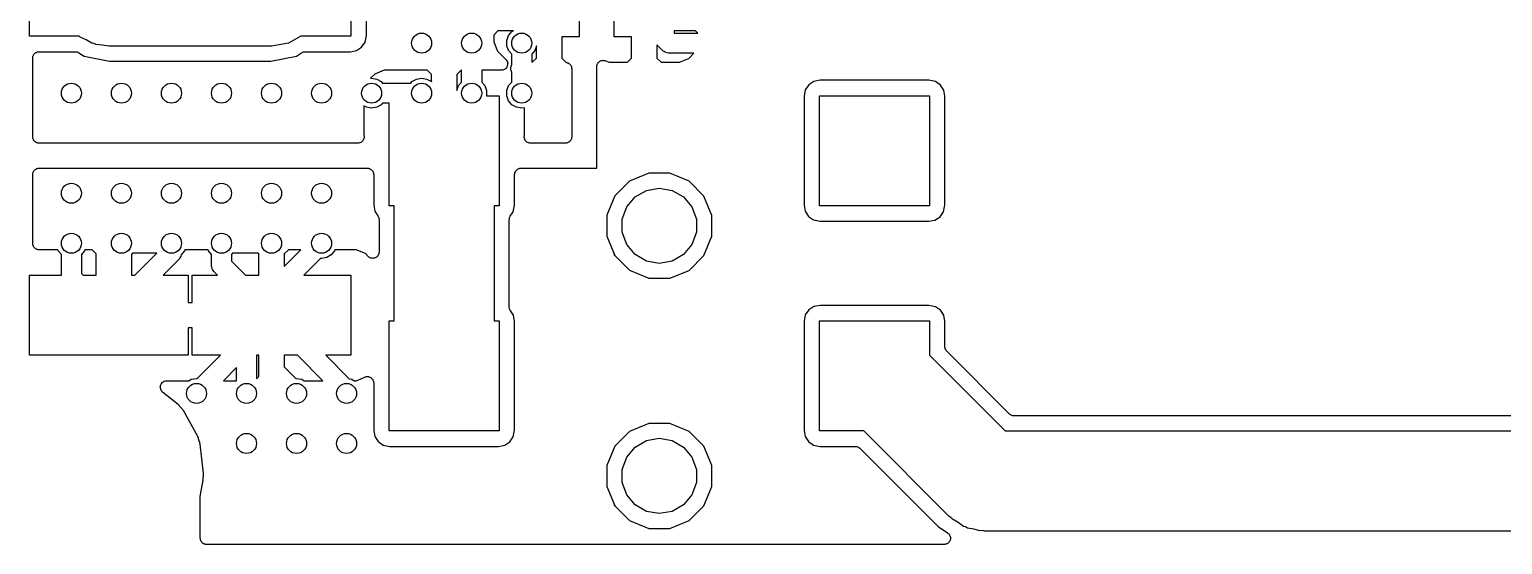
# Model space of a CAD drawing. Extents: x 110.2 to 158.8, y -100 to -70.3.
# Drawn here: x 110.16 to 139.6, y -100.02 to -89.73 of the extents above; entities that cross this region are included whole.
import ezdxf

# ---------------------------------------------------------------- set-up
doc = ezdxf.new("R2010")
doc.units = 0
doc.header["$MEASUREMENT"] = 0
doc.layers.add('BLACK', color=7, linetype='CONTINUOUS')

msp = doc.modelspace()

# ---------------------------------------------------------------- linework, layer by layer
at = {"layer": 'Black'}
for p, q in [((110.162, -89.8624), (110.162, -88.2622)), ((116.587, -88.2622), (116.587, -89.8624)), ((116.896, -89.8497), (116.896, -88.274)), ((121.15, -89.125), (121.15, -89.875)), ((121.85, -89.875), (121.85, -89.125)), ((119.526, -89.754), (119.442, -89.8384)), ((119.833, -89.754), (119.526, -89.754)), ((119.739, -89.8494), (119.806, -89.7693)), ((119.806, -89.7693), (119.833, -89.754)), ((123.05, -89.754), (123.05, -89.8)), ((123.474, -89.754), (123.05, -89.754)), ((123.52, -89.8), (123.474, -89.754)), ((111.157, -89.8624), (110.162, -89.8624)), ((111.176, -89.8815), (111.157, -89.8624)), ((111.295, -89.9367), (111.176, -89.8815)), ((111.408, -90.002), (111.295, -89.9367)), ((111.451, -90.0096), (111.408, -90.002)), ((111.491, -90.0282), (111.451, -90.0096)), ((111.621, -90.0396), (111.491, -90.0282)), ((111.75, -90.0623), (111.621, -90.0396)), ((115, -90.0623), (111.75, -90.0623)), ((115.342, -90.002), (115, -90.0623)), ((115.584, -89.8624), (115.342, -90.002)), ((116.587, -89.8624), (115.584, -89.8624)), ((116.698, -90.1478), (116.801, -90.0816)), ((116.801, -90.0816), (116.869, -89.9814)), ((116.869, -89.9814), (116.896, -89.8497)), ((119.442, -89.8384), (119.442, -89.976)), ((119.442, -89.976), (119.519, -90.1628)), ((119.703, -89.9477), (119.739, -89.8494)), ((119.703, -90.0523), (119.703, -89.9477)), ((119.739, -90.1506), (119.703, -90.0523)), ((120.296, -90.0539), (120.261, -90.1506)), ((120.296, -90.2986), (120.296, -90.0539)), ((121.15, -89.875), (120.804, -89.875)), ((120.804, -89.875), (120.804, -90.2986)), ((122.196, -89.875), (121.85, -89.875)), ((122.196, -90.2986), (122.196, -89.875)), ((122.809, -90.1414), (122.704, -90.0368)), ((122.704, -90.0368), (122.704, -90.2986)), ((123.05, -89.8), (123.52, -89.8)), ((110.227, -90.2978), (110.229, -90.2868)), ((110.227, -91.873), (110.227, -90.2978)), ((110.229, -90.2757), (110.232, -90.2653)), ((110.229, -90.2868), (110.229, -90.2757)), ((110.232, -90.2653), (110.234, -90.2543)), ((110.234, -90.2543), (110.24, -90.2447)), ((110.24, -90.2447), (110.244, -90.2343)), ((110.244, -90.2343), (110.251, -90.2258)), ((110.251, -90.2258), (110.256, -90.2161)), ((110.256, -90.2161), (110.265, -90.209)), ((110.265, -90.209), (110.272, -90.2005)), ((110.272, -90.2005), (110.282, -90.1949)), ((110.282, -90.1949), (110.29, -90.1878)), ((110.29, -90.1878), (110.301, -90.184)), ((110.301, -90.184), (110.31, -90.1784)), ((110.31, -90.1784), (110.321, -90.1765)), ((110.321, -90.1765), (110.332, -90.1727)), ((110.332, -90.1727), (110.343, -90.1727)), ((110.343, -90.1727), (110.354, -90.1708)), ((110.354, -90.1708), (111.08, -90.1708)), ((111.08, -90.1708), (111.095, -90.1734)), ((111.095, -90.1734), (111.11, -90.1744)), ((111.11, -90.1744), (111.116, -90.1772)), ((111.116, -90.1772), (111.123, -90.1784)), ((111.123, -90.1784), (111.136, -90.186)), ((111.136, -90.186), (111.15, -90.1922)), ((111.15, -90.1922), (111.253, -90.261)), ((111.253, -90.261), (111.763, -90.3623)), ((111.763, -90.3623), (114.987, -90.3623)), ((114.987, -90.3623), (115.497, -90.261)), ((115.497, -90.261), (115.6, -90.1922)), ((115.6, -90.1922), (115.614, -90.186)), ((115.614, -90.186), (115.627, -90.1784)), ((115.627, -90.1784), (115.634, -90.1772)), ((115.634, -90.1772), (115.64, -90.1744)), ((115.64, -90.1744), (115.655, -90.1734)), ((115.655, -90.1734), (115.67, -90.1708)), ((115.67, -90.1708), (116.576, -90.1708)), ((116.576, -90.1708), (116.698, -90.1478)), ((119.519, -90.1628), (119.672, -90.3154)), ((119.672, -90.3154), (119.676, -90.3177)), ((119.676, -90.3177), (119.678, -90.3199)), ((119.678, -90.3199), (119.68, -90.3214)), ((119.68, -90.3214), (119.692, -90.3367)), ((119.692, -90.3367), (119.704, -90.3515)), ((119.704, -90.3515), (119.705, -90.3541)), ((119.705, -90.3541), (119.707, -90.3564)), ((119.707, -90.3564), (119.713, -90.3748)), ((119.713, -90.3748), (119.719, -90.3929)), ((119.8, -90.223), (119.739, -90.1506)), ((119.8, -90.4402), (119.8, -90.223)), ((120.261, -90.1506), (120.2, -90.223)), ((120.2, -90.223), (120.2, -90.383)), ((120.2, -90.383), (120.212, -90.383)), ((120.212, -90.383), (120.296, -90.2986)), ((120.804, -90.2986), (120.89, -90.3849)), ((121.53, -90.3883), (121.54, -90.3794)), ((121.54, -90.3794), (121.55, -90.3692)), ((121.55, -90.3692), (121.557, -90.3653)), ((121.557, -90.3653), (121.563, -90.36)), ((121.563, -90.36), (121.577, -90.3552)), ((121.577, -90.3552), (121.589, -90.3488)), ((121.589, -90.3488), (121.597, -90.3477)), ((121.597, -90.3477), (121.605, -90.3449)), ((121.605, -90.3449), (121.619, -90.3449)), ((121.619, -90.3449), (121.633, -90.3431)), ((121.633, -90.3431), (121.641, -90.3449)), ((121.641, -90.3449), (121.649, -90.3449)), ((121.649, -90.3449), (121.662, -90.3496)), ((121.662, -90.3496), (121.676, -90.3526)), ((121.676, -90.3526), (121.749, -90.383)), ((121.749, -90.383), (122.112, -90.383)), ((122.112, -90.383), (122.196, -90.2986)), ((122.704, -90.2986), (122.788, -90.383)), ((122.788, -90.383), (123.151, -90.383)), ((122.816, -90.1465), (122.809, -90.1414)), ((122.821, -90.1532), (122.816, -90.1465)), ((122.844, -90.1663), (122.821, -90.1532)), ((122.865, -90.1813), (122.844, -90.1663)), ((122.874, -90.1835), (122.865, -90.1813)), ((122.882, -90.1879), (122.874, -90.1835)), ((122.907, -90.1925), (122.882, -90.1879)), ((122.933, -90.1992), (122.907, -90.1925)), ((122.941, -90.1985), (122.933, -90.1992)), ((122.95, -90.2), (122.941, -90.1985)), ((123.443, -90.2), (122.95, -90.2)), ((123.151, -90.383), (123.318, -90.3138)), ((123.318, -90.3138), (123.338, -90.3057)), ((123.318, -90.3138), (123.318, -90.3138)), ((123.338, -90.3057), (123.443, -90.2)), ((117.062, -90.6193), (116.979, -90.7026)), ((117.249, -90.542), (117.062, -90.6193)), ((118.112, -90.542), (117.249, -90.542)), ((118.196, -90.6264), (118.112, -90.542)), ((118.196, -90.7722), (118.196, -90.6264)), ((118.788, -90.542), (118.704, -90.6264)), ((118.704, -90.6264), (118.704, -90.9461)), ((118.8, -90.542), (118.788, -90.542)), ((118.8, -90.777), (118.8, -90.542)), ((119.594, -90.542), (119.2, -90.542)), ((119.2, -90.542), (119.2, -90.777)), ((119.613, -90.5386), (119.594, -90.542)), ((119.633, -90.5361), (119.613, -90.5386)), ((119.635, -90.5348), (119.633, -90.5361)), ((119.638, -90.5343), (119.635, -90.5348)), ((119.655, -90.5247), (119.638, -90.5343)), ((119.672, -90.5158), (119.655, -90.5247)), ((119.674, -90.5137), (119.672, -90.5158)), ((119.676, -90.5123), (119.674, -90.5137)), ((119.688, -90.4975), (119.676, -90.5123)), ((119.701, -90.4832), (119.688, -90.4975)), ((119.703, -90.4806), (119.701, -90.4832)), ((119.704, -90.4785), (119.703, -90.4806)), ((119.711, -90.4604), (119.704, -90.4785)), ((119.718, -90.4425), (119.711, -90.4604)), ((119.719, -90.4371), (119.718, -90.4397)), ((119.718, -90.4397), (119.718, -90.4425)), ((119.719, -90.3929), (119.719, -90.3958)), ((119.719, -90.3958), (119.72, -90.3984)), ((119.72, -90.3984), (119.719, -90.4177)), ((119.719, -90.4177), (119.719, -90.4371)), ((119.78, -90.5266), (119.781, -90.5073)), ((119.781, -90.5292), (119.78, -90.5266)), ((119.781, -90.4879), (119.782, -90.4853)), ((119.781, -90.5073), (119.781, -90.4879)), ((119.781, -90.5321), (119.781, -90.5292)), ((119.787, -90.5502), (119.781, -90.5321)), ((119.782, -90.4825), (119.789, -90.4647)), ((119.782, -90.4853), (119.782, -90.4825)), ((119.793, -90.5686), (119.787, -90.5502)), ((119.789, -90.4647), (119.796, -90.4465)), ((119.795, -90.5709), (119.793, -90.5686)), ((119.796, -90.5735), (119.795, -90.5709)), ((119.796, -90.4465), (119.797, -90.4444)), ((119.8, -90.5787), (119.796, -90.5735)), ((119.797, -90.4444), (119.799, -90.4418)), ((119.799, -90.4418), (119.8, -90.4402)), ((119.8, -90.777), (119.8, -90.5787)), ((120.89, -90.3849), (120.895, -90.3849)), ((120.895, -90.3849), (120.905, -90.3887)), ((120.905, -90.3887), (120.916, -90.3907)), ((120.916, -90.3907), (120.926, -90.3962)), ((120.926, -90.3962), (120.936, -90.4)), ((120.936, -90.4), (120.945, -90.4072)), ((120.945, -90.4072), (120.955, -90.4127)), ((120.955, -90.4127), (120.962, -90.4212)), ((120.962, -90.4212), (120.97, -90.4284)), ((120.97, -90.4284), (120.976, -90.438)), ((120.976, -90.438), (120.983, -90.4465)), ((120.983, -90.4465), (120.987, -90.4569)), ((120.987, -90.4569), (120.992, -90.4666)), ((120.992, -90.4666), (120.994, -90.4775)), ((120.994, -90.4775), (120.998, -90.4879)), ((120.998, -90.4879), (120.998, -90.4991)), ((120.998, -90.4991), (121, -90.51)), ((121, -90.51), (121, -91.873)), ((121.5, -90.4699), (121.502, -90.4563)), ((121.5, -92.5), (121.5, -90.4699)), ((121.502, -90.4563), (121.503, -90.4425)), ((121.503, -90.4425), (121.506, -90.4347)), ((121.506, -90.4347), (121.508, -90.4265)), ((121.508, -90.4265), (121.515, -90.4145)), ((121.515, -90.4145), (121.52, -90.4017)), ((121.52, -90.4017), (121.526, -90.3956)), ((121.526, -90.3956), (121.53, -90.3883)), ((116.979, -90.7026), (117, -90.6989)), ((117, -90.6989), (117.103, -90.717)), ((117.103, -90.717), (117.194, -90.7693)), ((117.194, -90.7693), (117.219, -90.8)), ((117.219, -90.8), (117.781, -90.8)), ((117.781, -90.8), (117.806, -90.7693)), ((117.806, -90.7693), (117.897, -90.717)), ((117.897, -90.717), (118, -90.6989)), ((118, -90.6989), (118.103, -90.717)), ((118.103, -90.717), (118.194, -90.7693)), ((118.194, -90.7693), (118.196, -90.7722)), ((118.704, -90.9461), (118.739, -90.8494)), ((118.739, -90.8494), (118.8, -90.777)), ((119.2, -90.777), (119.261, -90.8494)), ((119.261, -90.8494), (119.297, -90.9477)), ((119.297, -90.9477), (119.297, -91.05)), ((119.703, -90.9477), (119.739, -90.8494)), ((119.703, -91.0523), (119.703, -90.9477)), ((119.739, -90.8494), (119.8, -90.777)), ((125.668, -90.931), (125.642, -91.0627)), ((125.737, -90.8308), (125.668, -90.931)), ((125.84, -90.7646), (125.737, -90.8308)), ((125.962, -90.7416), (125.84, -90.7646)), ((128.137, -90.7416), (125.962, -90.7416)), ((128.269, -90.7683), (128.137, -90.7416)), ((128.369, -90.8368), (128.269, -90.7683)), ((128.435, -90.9396), (128.369, -90.8368)), ((128.458, -91.0618), (128.435, -90.9396)), ((116.897, -91.283), (116.842, -91.2512)), ((116.842, -91.2512), (116.842, -91.8311)), ((117.194, -91.2307), (117.103, -91.283)), ((117.219, -91.2), (117.194, -91.2307)), ((117.35, -91.2), (117.219, -91.2)), ((117.35, -93.25), (117.35, -91.2)), ((119.297, -91.05), (119.55, -91.05)), ((119.55, -91.05), (119.55, -93.25)), ((119.739, -91.1506), (119.703, -91.0523)), ((119.806, -91.2307), (119.739, -91.1506)), ((119.897, -91.283), (119.806, -91.2307)), ((125.642, -91.0627), (125.642, -93.2382)), ((125.95, -93.25), (125.95, -91.05)), ((125.95, -91.05), (128.15, -91.05)), ((128.15, -91.05), (128.15, -93.25)), ((128.458, -93.2373), (128.458, -91.0618)), ((117, -91.3011), (116.897, -91.283)), ((117.103, -91.283), (117, -91.3011)), ((120, -91.3011), (119.897, -91.283)), ((120.058, -91.2909), (120, -91.3011)), ((120.058, -91.8311), (120.058, -91.2909)), ((116.842, -91.8311), (116.843, -91.8354)), ((116.843, -91.8354), (116.849, -91.8509)), ((116.849, -91.8509), (116.849, -91.8565)), ((120.051, -91.8509), (120.057, -91.8354)), ((120.051, -91.8565), (120.051, -91.8509)), ((120.057, -91.8354), (120.058, -91.8311)), ((110.229, -91.8839), (110.227, -91.873)), ((110.229, -91.8951), (110.229, -91.8839)), ((110.232, -91.9055), (110.229, -91.8951)), ((110.234, -91.9164), (110.232, -91.9055)), ((110.24, -91.9261), (110.234, -91.9164)), ((110.244, -91.9365), (110.24, -91.9261)), ((110.251, -91.945), (110.244, -91.9365)), ((110.256, -91.9546), (110.251, -91.945)), ((110.265, -91.9618), (110.256, -91.9546)), ((110.272, -91.9703), (110.265, -91.9618)), ((110.282, -91.9758), (110.272, -91.9703)), ((110.29, -91.983), (110.282, -91.9758)), ((110.301, -91.9868), (110.29, -91.983)), ((110.31, -91.9923), (110.301, -91.9868)), ((110.321, -91.9943), (110.31, -91.9923)), ((110.332, -91.9981), (110.321, -91.9943)), ((110.343, -91.9981), (110.332, -91.9981)), ((110.354, -92), (110.343, -91.9981)), ((116.724, -92), (110.354, -92)), ((116.74, -91.9971), (116.724, -92)), ((116.757, -91.9957), (116.74, -91.9971)), ((116.762, -91.9933), (116.757, -91.9957)), ((116.767, -91.9923), (116.762, -91.9933)), ((116.782, -91.984), (116.767, -91.9923)), ((116.797, -91.977), (116.782, -91.984)), ((116.801, -91.9731), (116.797, -91.977)), ((116.805, -91.9703), (116.801, -91.9731)), ((116.816, -91.9576), (116.805, -91.9703)), ((116.828, -91.9458), (116.816, -91.9576)), ((116.83, -91.9408), (116.828, -91.9458)), ((116.834, -91.9365), (116.83, -91.9408)), ((116.839, -91.9209), (116.834, -91.9365)), ((116.846, -91.9059), (116.839, -91.9209)), ((116.847, -91.9003), (116.846, -91.9059)), ((116.849, -91.8951), (116.847, -91.9003)), ((116.849, -91.8565), (116.85, -91.8619)), ((116.85, -91.8619), (116.849, -91.8785)), ((116.849, -91.8785), (116.849, -91.8951)), ((120.05, -91.8619), (120.051, -91.8565)), ((120.051, -91.8785), (120.05, -91.8619)), ((120.051, -91.8951), (120.051, -91.8785)), ((120.053, -91.9003), (120.051, -91.8951)), ((120.054, -91.9059), (120.053, -91.9003)), ((120.061, -91.9209), (120.054, -91.9059)), ((120.066, -91.9365), (120.061, -91.9209)), ((120.07, -91.9408), (120.066, -91.9365)), ((120.072, -91.9458), (120.07, -91.9408)), ((120.084, -91.9576), (120.072, -91.9458)), ((120.095, -91.9703), (120.084, -91.9576)), ((120.099, -91.9731), (120.095, -91.9703)), ((120.103, -91.977), (120.099, -91.9731)), ((120.118, -91.984), (120.103, -91.977)), ((120.133, -91.9923), (120.118, -91.984)), ((120.138, -91.9933), (120.133, -91.9923)), ((120.143, -91.9957), (120.138, -91.9933)), ((120.16, -91.9971), (120.143, -91.9957)), ((120.176, -92), (120.16, -91.9971)), ((120.873, -92), (120.176, -92)), ((120.884, -91.9981), (120.873, -92)), ((120.895, -91.9981), (120.884, -91.9981)), ((120.905, -91.9943), (120.895, -91.9981)), ((120.916, -91.9923), (120.905, -91.9943)), ((120.926, -91.9868), (120.916, -91.9923)), ((120.936, -91.983), (120.926, -91.9868)), ((120.945, -91.9758), (120.936, -91.983)), ((120.955, -91.9703), (120.945, -91.9758)), ((120.962, -91.9618), (120.955, -91.9703)), ((120.97, -91.9546), (120.962, -91.9618)), ((120.976, -91.945), (120.97, -91.9546)), ((120.983, -91.9365), (120.976, -91.945)), ((120.987, -91.9261), (120.983, -91.9365)), ((120.992, -91.9164), (120.987, -91.9261)), ((120.994, -91.9055), (120.992, -91.9164)), ((120.998, -91.8951), (120.994, -91.9055)), ((121, -91.873), (120.998, -91.8839)), ((120.998, -91.8839), (120.998, -91.8951)), ((110.227, -92.627), (110.229, -92.6161)), ((110.227, -94.0026), (110.227, -92.627)), ((110.229, -92.6049), (110.232, -92.5945)), ((110.229, -92.6161), (110.229, -92.6049)), ((110.232, -92.5945), (110.234, -92.5836)), ((110.234, -92.5836), (110.24, -92.5739)), ((110.24, -92.5739), (110.244, -92.5635)), ((110.244, -92.5635), (110.251, -92.555)), ((110.251, -92.555), (110.256, -92.5454)), ((110.256, -92.5454), (110.265, -92.5382)), ((110.265, -92.5382), (110.272, -92.5297)), ((110.272, -92.5297), (110.282, -92.5242)), ((110.282, -92.5242), (110.29, -92.517)), ((110.29, -92.517), (110.301, -92.5132)), ((110.301, -92.5132), (110.31, -92.5077)), ((110.31, -92.5077), (110.321, -92.5057)), ((110.321, -92.5057), (110.332, -92.5019)), ((110.332, -92.5019), (110.343, -92.5019)), ((110.343, -92.5019), (110.354, -92.5)), ((110.354, -92.5), (116.915, -92.5)), ((116.915, -92.5), (116.926, -92.5019)), ((116.926, -92.5019), (116.937, -92.5019)), ((116.937, -92.5019), (116.947, -92.5057)), ((116.947, -92.5057), (116.958, -92.5077)), ((116.958, -92.5077), (116.968, -92.5132)), ((116.968, -92.5132), (116.978, -92.517)), ((116.978, -92.517), (116.987, -92.5242)), ((116.987, -92.5242), (116.996, -92.5297)), ((116.996, -92.5297), (117.003, -92.5382)), ((117.003, -92.5382), (117.012, -92.5454)), ((117.012, -92.5454), (117.017, -92.555)), ((117.017, -92.555), (117.025, -92.5635)), ((117.025, -92.5635), (117.028, -92.5739)), ((117.028, -92.5739), (117.034, -92.5836)), ((117.034, -92.5836), (117.036, -92.5945)), ((117.036, -92.5945), (117.04, -92.6049)), ((117.04, -92.6049), (117.04, -92.6161)), ((117.04, -92.6161), (117.042, -92.627)), ((117.042, -92.627), (117.042, -93.2382)), ((119.858, -92.627), (119.86, -92.6161)), ((119.858, -93.2373), (119.858, -92.627)), ((119.86, -92.6049), (119.864, -92.5945)), ((119.86, -92.6161), (119.86, -92.6049)), ((119.864, -92.5945), (119.866, -92.5836)), ((119.866, -92.5836), (119.872, -92.5739)), ((119.872, -92.5739), (119.875, -92.5635)), ((119.875, -92.5635), (119.883, -92.555)), ((119.883, -92.555), (119.888, -92.5454)), ((119.888, -92.5454), (119.897, -92.5382)), ((119.897, -92.5382), (119.904, -92.5297)), ((119.904, -92.5297), (119.913, -92.5242)), ((119.913, -92.5242), (119.922, -92.517)), ((119.922, -92.517), (119.932, -92.5132)), ((119.932, -92.5132), (119.942, -92.5077)), ((119.942, -92.5077), (119.953, -92.5057)), ((119.953, -92.5057), (119.963, -92.5019)), ((119.963, -92.5019), (119.974, -92.5019)), ((119.974, -92.5019), (119.985, -92.5)), ((119.985, -92.5), (121.5, -92.5)), ((122.542, -92.5998), (122.156, -92.7593)), ((122.96, -92.6002), (122.542, -92.5998)), ((123.346, -92.7604), (122.96, -92.6002)), ((121.884, -93.0311), (121.86, -93.0544)), ((121.963, -92.9523), (121.884, -93.0311)), ((122.156, -92.7593), (121.963, -92.9523)), ((121.963, -92.9523), (121.963, -92.9523)), ((122.266, -93.0733), (122.493, -92.9425)), ((122.493, -92.9425), (122.75, -92.8971)), ((122.75, -92.8971), (123.007, -92.9425)), ((123.007, -92.9425), (123.234, -93.0733)), ((123.641, -93.056), (123.346, -92.7604)), ((117.042, -93.2382), (117.065, -93.3604)), ((117.45, -93.25), (117.35, -93.25)), ((117.45, -95.55), (117.45, -93.25)), ((119.55, -93.25), (119.45, -93.25)), ((119.45, -93.25), (119.45, -95.55)), ((119.832, -93.369), (119.858, -93.2373)), ((121.86, -93.0544), (121.7, -93.4402)), ((122.009, -93.5193), (122.098, -93.2736)), ((122.098, -93.2736), (122.266, -93.0733)), ((123.234, -93.0733), (123.402, -93.2736)), ((123.402, -93.2736), (123.491, -93.5193)), ((123.8, -93.4421), (123.641, -93.056)), ((125.642, -93.2382), (125.665, -93.3604)), ((128.15, -93.25), (125.95, -93.25)), ((128.432, -93.369), (128.458, -93.2373)), ((117.065, -93.3604), (117.13, -93.4616)), ((117.13, -93.4616), (117.135, -93.4747)), ((117.135, -93.4747), (117.142, -93.4869)), ((117.142, -93.4869), (117.144, -93.4949)), ((117.144, -93.4949), (117.147, -93.5023)), ((117.147, -93.5023), (117.148, -93.5164)), ((117.148, -93.5164), (117.15, -93.5304)), ((117.15, -93.5304), (117.15, -94.1751)), ((119.75, -93.5278), (119.753, -93.5121)), ((119.75, -95.2696), (119.75, -93.5278)), ((119.753, -93.5121), (119.754, -93.4963)), ((119.754, -93.4963), (119.757, -93.4906)), ((119.757, -93.4906), (119.758, -93.4843)), ((119.758, -93.4843), (119.766, -93.4706)), ((119.766, -93.4706), (119.772, -93.4561)), ((119.772, -93.4561), (119.832, -93.369)), ((121.7, -93.4402), (121.7, -93.8579)), ((122.009, -93.7807), (122.009, -93.5193)), ((123.491, -93.5193), (123.491, -93.7807)), ((123.8, -93.8598), (123.8, -93.4421)), ((125.665, -93.3604), (125.731, -93.4632)), ((125.731, -93.4632), (125.831, -93.5317)), ((125.831, -93.5317), (125.963, -93.5584)), ((125.963, -93.5584), (128.138, -93.5584)), ((128.138, -93.5584), (128.26, -93.5354)), ((128.26, -93.5354), (128.363, -93.4692)), ((128.363, -93.4692), (128.432, -93.369)), ((121.7, -93.8579), (121.859, -94.244)), ((122.098, -94.0264), (122.009, -93.7807)), ((123.491, -93.7807), (123.402, -94.0264)), ((123.64, -94.2456), (123.8, -93.8598)), ((110.229, -94.0135), (110.227, -94.0026)), ((110.229, -94.0247), (110.229, -94.0135)), ((110.232, -94.0351), (110.229, -94.0247)), ((110.234, -94.046), (110.232, -94.0351)), ((110.24, -94.0557), (110.234, -94.046)), ((110.244, -94.0661), (110.24, -94.0557)), ((110.251, -94.0746), (110.244, -94.0661)), ((110.256, -94.0842), (110.251, -94.0746)), ((110.265, -94.0914), (110.256, -94.0842)), ((110.272, -94.0999), (110.265, -94.0914)), ((110.282, -94.1054), (110.272, -94.0999)), ((110.29, -94.1126), (110.282, -94.1054)), ((110.301, -94.1164), (110.29, -94.1126)), ((110.31, -94.1219), (110.301, -94.1164)), ((110.321, -94.1239), (110.31, -94.1219)), ((110.332, -94.1277), (110.321, -94.1239)), ((110.343, -94.1277), (110.332, -94.1277)), ((110.354, -94.1296), (110.343, -94.1277)), ((110.732, -94.1296), (110.354, -94.1296)), ((110.739, -94.1506), (110.732, -94.1296)), ((110.8, -94.223), (110.739, -94.1506)), ((111.261, -94.1506), (111.2, -94.223)), ((111.268, -94.1296), (111.261, -94.1506)), ((111.412, -94.1296), (111.268, -94.1296)), ((111.496, -94.214), (111.412, -94.1296)), ((112.219, -94.2), (112.2, -94.223)), ((112.705, -94.2), (112.219, -94.2)), ((112.267, -94.6376), (112.705, -94.2)), ((113.261, -94.1506), (113.194, -94.2307)), ((113.268, -94.1296), (113.261, -94.1506)), ((113.732, -94.1296), (113.268, -94.1296)), ((113.739, -94.1506), (113.732, -94.1296)), ((113.8, -94.223), (113.739, -94.1506)), ((114.219, -94.2), (114.2, -94.223)), ((114.732, -94.2), (114.219, -94.2)), ((114.746, -94.214), (114.732, -94.2)), ((115.338, -94.1296), (115.254, -94.214)), ((115.254, -94.4632), (115.588, -94.1296)), ((115.588, -94.1296), (115.338, -94.1296)), ((116.261, -94.1506), (116.194, -94.2307)), ((116.268, -94.1296), (116.261, -94.1506)), ((116.689, -94.1296), (116.268, -94.1296)), ((116.875, -94.2069), (116.689, -94.1296)), ((116.933, -94.2649), (116.875, -94.2069)), ((117.146, -94.2079), (117.143, -94.213)), ((117.147, -94.1914), (117.146, -94.2079)), ((117.15, -94.1751), (117.147, -94.1914)), ((122.266, -94.2267), (122.098, -94.0264)), ((123.402, -94.0264), (123.234, -94.2267)), ((110.8, -94.6376), (110.8, -94.223)), ((111.2, -94.223), (111.2, -94.6049)), ((111.496, -94.6376), (111.496, -94.214)), ((112.2, -94.223), (112.2, -94.6376)), ((113.141, -94.3291), (112.833, -94.6376)), ((113.146, -94.3219), (113.141, -94.3291)), ((113.153, -94.3163), (113.146, -94.3219)), ((113.166, -94.2936), (113.153, -94.3163)), ((113.181, -94.2722), (113.166, -94.2936)), ((113.184, -94.2637), (113.181, -94.2722)), ((113.188, -94.2561), (113.184, -94.2637)), ((113.192, -94.2314), (113.188, -94.2561)), ((113.194, -94.2307), (113.192, -94.2314)), ((113.8, -94.4377), (113.8, -94.223)), ((113.802, -94.4464), (113.8, -94.4377)), ((113.801, -94.4551), (113.802, -94.4464)), ((113.808, -94.4804), (113.801, -94.4551)), ((113.812, -94.5061), (113.808, -94.4804)), ((114.2, -94.223), (114.2, -94.3549)), ((114.2, -94.3549), (114.483, -94.6376)), ((114.746, -94.6376), (114.746, -94.214)), ((115.254, -94.214), (115.254, -94.4632)), ((115.984, -94.2984), (115.645, -94.6376)), ((116, -94.3011), (115.984, -94.2984)), ((116.103, -94.283), (116, -94.3011)), ((116.194, -94.2307), (116.103, -94.283)), ((116.947, -94.2744), (116.933, -94.2649)), ((116.959, -94.2851), (116.947, -94.2744)), ((116.965, -94.287), (116.959, -94.2851)), ((116.969, -94.2902), (116.965, -94.287)), ((116.985, -94.2945), (116.969, -94.2902)), ((117.001, -94.3001), (116.985, -94.2945)), ((117.007, -94.3001), (117.001, -94.3001)), ((117.012, -94.3016), (117.007, -94.3001)), ((117.028, -94.3001), (117.012, -94.3016)), ((117.045, -94.3001), (117.028, -94.3001)), ((117.05, -94.2982), (117.045, -94.3001)), ((117.056, -94.2977), (117.05, -94.2982)), ((117.071, -94.2907), (117.056, -94.2977)), ((117.087, -94.2851), (117.071, -94.2907)), ((117.091, -94.2815), (117.087, -94.2851)), ((117.096, -94.2791), (117.091, -94.2815)), ((117.108, -94.2674), (117.096, -94.2791)), ((117.12, -94.2567), (117.108, -94.2674)), ((117.123, -94.2519), (117.12, -94.2567)), ((117.127, -94.2479), (117.123, -94.2519)), ((117.134, -94.2329), (117.127, -94.2479)), ((117.142, -94.2185), (117.134, -94.2329)), ((117.143, -94.213), (117.142, -94.2185)), ((121.859, -94.244), (121.841, -94.2261)), ((121.841, -94.2261), (122.154, -94.5396)), ((122.493, -94.3575), (122.266, -94.2267)), ((122.75, -94.4029), (122.493, -94.3575)), ((123.007, -94.3575), (122.75, -94.4029)), ((123.234, -94.2267), (123.007, -94.3575)), ((123.344, -94.5407), (123.64, -94.2456)), ((110.162, -96.2378), (110.162, -94.6376)), ((110.162, -94.6376), (110.8, -94.6376)), ((111.2, -94.6049), (111.233, -94.6376)), ((111.233, -94.6376), (111.496, -94.6376)), ((112.2, -94.6376), (112.267, -94.6376)), ((112.833, -94.6376), (113.337, -94.6376)), ((113.337, -94.6376), (113.337, -95.1837)), ((113.412, -95.1837), (113.412, -94.6376)), ((113.412, -94.6376), (113.917, -94.6376)), ((113.816, -94.5137), (113.812, -94.5061)), ((113.819, -94.5222), (113.816, -94.5137)), ((113.834, -94.5436), (113.819, -94.5222)), ((113.847, -94.5663), (113.834, -94.5436)), ((113.854, -94.5719), (113.847, -94.5663)), ((113.859, -94.5791), (113.854, -94.5719)), ((113.917, -94.6376), (113.859, -94.5791)), ((114.483, -94.6376), (114.746, -94.6376)), ((115.645, -94.6376), (116.587, -94.6376)), ((116.587, -94.6376), (116.587, -96.2378)), ((122.154, -94.5396), (122.54, -94.6998)), ((122.54, -94.6998), (122.958, -94.7002)), ((122.958, -94.7002), (123.344, -94.5407)), ((113.337, -95.1837), (113.412, -95.1837)), ((119.752, -95.2836), (119.75, -95.2696)), ((119.753, -95.2977), (119.752, -95.2836)), ((119.756, -95.3051), (119.753, -95.2977)), ((119.758, -95.3131), (119.756, -95.3051)), ((119.765, -95.3253), (119.758, -95.3131)), ((119.77, -95.3384), (119.765, -95.3253)), ((119.835, -95.4396), (119.77, -95.3384)), ((125.737, -95.3308), (125.668, -95.431)), ((125.84, -95.2646), (125.737, -95.3308)), ((125.962, -95.2416), (125.84, -95.2646)), ((128.137, -95.2416), (125.962, -95.2416)), ((128.269, -95.2683), (128.137, -95.2416)), ((128.369, -95.3368), (128.269, -95.2683)), ((128.435, -95.4396), (128.369, -95.3368)), ((117.35, -97.75), (117.35, -95.55)), ((117.35, -95.55), (117.45, -95.55)), ((119.45, -95.55), (119.55, -95.55)), ((119.55, -95.55), (119.55, -97.75)), ((119.858, -95.5618), (119.835, -95.4396)), ((119.858, -97.7373), (119.858, -95.5618)), ((125.668, -95.431), (125.642, -95.5627)), ((125.642, -95.5627), (125.642, -97.7382)), ((125.95, -97.75), (125.95, -95.55)), ((125.95, -95.55), (128.15, -95.55)), ((128.15, -95.55), (128.15, -96.2358)), ((128.458, -95.5618), (128.435, -95.4396)), ((128.458, -96.0673), (128.458, -95.5618)), ((113.412, -95.6917), (113.337, -95.6917)), ((113.337, -95.6917), (113.337, -96.2378)), ((113.412, -96.2378), (113.412, -95.6917)), ((113.337, -96.2378), (110.162, -96.2378)), ((113.979, -96.2378), (113.412, -96.2378)), ((113.516, -96.7016), (113.979, -96.2378)), ((114.7, -96.2378), (114.7, -96.7074)), ((114.746, -96.2378), (114.7, -96.2378)), ((114.746, -96.6614), (114.746, -96.2378)), ((115.254, -96.2378), (115.254, -96.4712)), ((115.517, -96.2378), (115.254, -96.2378)), ((116.025, -96.7458), (115.517, -96.2378)), ((116.587, -96.2378), (116.083, -96.2378)), ((116.083, -96.2378), (116.553, -96.7083)), ((128.15, -96.2358), (129.664, -97.75)), ((128.459, -96.0728), (128.458, -96.0673)), ((128.459, -96.0784), (128.459, -96.0728)), ((128.463, -96.0944), (128.459, -96.0784)), ((128.466, -96.1107), (128.463, -96.0944)), ((128.469, -96.1156), (128.466, -96.1107)), ((128.47, -96.121), (128.469, -96.1156)), ((128.48, -96.1345), (128.47, -96.121)), ((128.488, -96.1489), (128.48, -96.1345)), ((128.492, -96.1525), (128.488, -96.1489)), ((128.496, -96.1571), (128.492, -96.1525)), ((129.751, -97.4128), (128.496, -96.1571)), ((114.3, -96.4828), (114.037, -96.7458)), ((114.3, -96.7458), (114.3, -96.4828)), ((115.254, -96.4712), (115.484, -96.7016)), ((112.777, -96.854), (112.778, -96.8524)), ((112.778, -96.8744), (112.777, -96.854)), ((112.778, -96.8507), (112.785, -96.8316)), ((112.778, -96.8524), (112.778, -96.8507)), ((112.785, -96.8316), (112.791, -96.8122)), ((112.791, -96.8122), (112.792, -96.8109)), ((112.792, -96.8109), (112.793, -96.8093)), ((112.793, -96.8093), (112.806, -96.7937)), ((112.806, -96.7937), (112.819, -96.7777)), ((112.819, -96.7777), (112.82, -96.7768)), ((112.82, -96.7768), (112.821, -96.7755)), ((112.821, -96.7755), (112.839, -96.7653)), ((112.839, -96.7653), (112.856, -96.7546)), ((112.856, -96.7546), (112.858, -96.7543)), ((112.858, -96.7543), (112.86, -96.7535)), ((112.86, -96.7535), (112.88, -96.7499)), ((112.88, -96.7499), (112.9, -96.7458)), ((112.9, -96.7458), (112.901, -96.7461)), ((112.901, -96.7461), (112.903, -96.7458)), ((112.903, -96.7458), (113.347, -96.7458)), ((113.347, -96.7458), (113.397, -96.717)), ((113.397, -96.717), (113.5, -96.6989)), ((113.5, -96.6989), (113.516, -96.7016)), ((114.037, -96.7458), (114.3, -96.7458)), ((114.7, -96.7074), (114.746, -96.6614)), ((115.484, -96.7016), (115.5, -96.6989)), ((115.5, -96.6989), (115.603, -96.717)), ((115.603, -96.717), (115.653, -96.7458)), ((115.653, -96.7458), (116.025, -96.7458)), ((116.553, -96.7083), (116.603, -96.717)), ((116.603, -96.717), (116.653, -96.7458)), ((116.653, -96.7458), (116.689, -96.7458)), ((116.689, -96.7458), (116.866, -96.6723)), ((116.866, -96.6723), (116.88, -96.6693)), ((116.88, -96.6693), (116.893, -96.6645)), ((116.893, -96.6645), (116.901, -96.6645)), ((116.901, -96.6645), (116.909, -96.6627)), ((116.909, -96.6627), (116.923, -96.6645)), ((116.923, -96.6645), (116.937, -96.6645)), ((116.937, -96.6645), (116.945, -96.6674)), ((116.945, -96.6674), (116.953, -96.6685)), ((116.953, -96.6685), (116.965, -96.6749)), ((116.965, -96.6749), (116.978, -96.6796)), ((116.978, -96.6796), (116.985, -96.685)), ((116.985, -96.685), (116.992, -96.6889)), ((116.992, -96.6889), (117.001, -96.6991)), ((117.001, -96.6991), (117.012, -96.708)), ((117.012, -96.708), (117.016, -96.7152)), ((117.016, -96.7152), (117.022, -96.7214)), ((117.022, -96.7214), (117.027, -96.7342)), ((117.027, -96.7342), (117.034, -96.7462)), ((117.034, -96.7462), (117.035, -96.7544)), ((117.035, -96.7544), (117.039, -96.7621)), ((117.039, -96.7621), (117.039, -96.776)), ((117.039, -96.776), (117.042, -96.7896)), ((117.042, -96.7896), (117.042, -97.7382)), ((112.778, -96.8949), (112.778, -96.8744)), ((112.778, -96.8964), (112.778, -96.8949)), ((112.779, -96.8981), (112.778, -96.8964)), ((112.786, -96.9171), (112.779, -96.8981)), ((112.793, -96.9363), (112.786, -96.9171)), ((112.794, -96.9376), (112.793, -96.9363)), ((112.795, -96.9392), (112.794, -96.9376)), ((112.808, -96.9545), (112.795, -96.9392)), ((112.821, -96.9701), (112.808, -96.9545)), ((112.823, -96.9709), (112.821, -96.9701)), ((112.824, -96.9722), (112.823, -96.9709)), ((113.137, -97.2211), (112.824, -96.9722)), ((113.241, -97.344), (113.137, -97.2211)), ((113.527, -97.8596), (113.241, -97.344)), ((129.756, -97.416), (129.751, -97.4128)), ((129.759, -97.4203), (129.756, -97.416)), ((129.774, -97.4286), (129.759, -97.4203)), ((129.787, -97.4381), (129.774, -97.4286)), ((129.793, -97.4395), (129.787, -97.4381)), ((129.798, -97.4423), (129.793, -97.4395)), ((129.814, -97.4452), (129.798, -97.4423)), ((129.83, -97.4495), (129.814, -97.4452)), ((129.836, -97.449), (129.83, -97.4495)), ((129.841, -97.45), (129.836, -97.449)), ((117.042, -97.7382), (117.065, -97.8604)), ((119.832, -97.869), (119.858, -97.7373)), ((122.542, -97.5998), (122.156, -97.7593)), ((122.96, -97.6002), (122.542, -97.5998)), ((123.346, -97.7604), (122.96, -97.6002)), ((125.642, -97.7382), (125.665, -97.8604)), ((146.409, -97.45), (129.841, -97.45)), ((113.555, -97.9475), (113.527, -97.8596)), ((113.566, -97.9819), (113.555, -97.9475)), ((113.576, -98.013), (113.566, -97.9819)), ((113.643, -98.5987), (113.576, -98.013)), ((117.065, -97.8604), (117.131, -97.9632)), ((117.131, -97.9632), (117.231, -98.0317)), ((117.231, -98.0317), (117.363, -98.0584)), ((119.55, -97.75), (117.35, -97.75)), ((119.538, -98.0584), (119.66, -98.0354)), ((119.66, -98.0354), (119.763, -97.9692)), ((119.763, -97.9692), (119.832, -97.869)), ((121.963, -97.9523), (121.86, -98.0544)), ((122.156, -97.7593), (121.963, -97.9523)), ((121.963, -97.9523), (121.963, -97.9523)), ((122.266, -98.0733), (122.493, -97.9425)), ((122.493, -97.9425), (122.75, -97.8971)), ((122.75, -97.8971), (123.007, -97.9425)), ((123.007, -97.9425), (123.234, -98.0733)), ((123.641, -98.056), (123.346, -97.7604)), ((125.665, -97.8604), (125.731, -97.9632)), ((125.731, -97.9632), (125.831, -98.0317)), ((125.831, -98.0317), (125.963, -98.0584)), ((126.836, -97.75), (125.95, -97.75)), ((128.543, -99.4571), (126.836, -97.75)), ((129.664, -97.75), (146.586, -97.75)), ((117.363, -98.0584), (119.538, -98.0584)), ((121.86, -98.0544), (121.7, -98.4402)), ((122.009, -98.5193), (122.098, -98.2736)), ((122.098, -98.2736), (122.266, -98.0733)), ((123.234, -98.0733), (123.402, -98.2736)), ((123.402, -98.2736), (123.491, -98.5193)), ((123.8, -98.4421), (123.641, -98.056)), ((125.963, -98.0584), (126.667, -98.0584)), ((126.667, -98.0584), (126.673, -98.0593)), ((126.673, -98.0593), (126.678, -98.0588)), ((126.678, -98.0588), (126.694, -98.0631)), ((126.694, -98.0631), (126.711, -98.066)), ((126.711, -98.066), (126.716, -98.0688)), ((126.716, -98.0688), (126.721, -98.0703)), ((126.721, -98.0703), (126.735, -98.0798)), ((126.735, -98.0798), (126.749, -98.0881)), ((126.749, -98.0881), (126.753, -98.0924)), ((126.753, -98.0924), (126.757, -98.0956)), ((126.757, -98.0956), (128.322, -99.6604)), ((113.638, -98.6597), (113.643, -98.5987)), ((121.7, -98.4402), (121.7, -98.8579)), ((122.009, -98.7807), (122.009, -98.5193)), ((123.491, -98.5193), (123.491, -98.7807)), ((123.8, -98.8598), (123.8, -98.4421)), ((113.579, -99.0229), (113.637, -98.7314)), ((113.637, -98.6702), (113.638, -98.665)), ((113.637, -98.7314), (113.637, -98.6702)), ((113.638, -98.665), (113.638, -98.6597)), ((121.7, -98.8579), (121.853, -99.2277)), ((122.098, -99.0264), (122.009, -98.7807)), ((123.491, -98.7807), (123.402, -99.0264)), ((123.64, -99.2456), (123.8, -98.8598)), ((113.577, -99.0477), (113.579, -99.0354)), ((113.577, -99.8935), (113.577, -99.0477)), ((113.579, -99.0354), (113.579, -99.0229)), ((122.266, -99.2267), (122.098, -99.0264)), ((123.402, -99.0264), (123.234, -99.2267)), ((121.859, -99.244), (121.841, -99.2261)), ((121.841, -99.2261), (122.154, -99.5396)), ((121.853, -99.2277), (121.859, -99.244)), ((122.493, -99.3575), (122.266, -99.2267)), ((122.75, -99.4029), (122.493, -99.3575)), ((123.007, -99.3575), (122.75, -99.4029)), ((123.234, -99.2267), (123.007, -99.3575)), ((123.344, -99.5407), (123.64, -99.2456)), ((128.579, -99.4823), (128.543, -99.4571)), ((128.607, -99.516), (128.579, -99.4823)), ((122.154, -99.5396), (122.54, -99.6998)), ((122.54, -99.6998), (122.958, -99.7002)), ((122.958, -99.7002), (123.344, -99.5407)), ((128.322, -99.6604), (128.513, -99.7879)), ((128.513, -99.7879), (128.518, -99.7927)), ((128.518, -99.7927), (128.524, -99.7962)), ((128.524, -99.7962), (128.534, -99.8078)), ((128.72, -99.5814), (128.607, -99.516)), ((128.827, -99.6563), (128.72, -99.5814)), ((128.87, -99.6677), (128.827, -99.6563)), ((128.908, -99.6897), (128.87, -99.6677)), ((129.037, -99.7124), (128.908, -99.6897)), ((129.163, -99.7462), (129.037, -99.7124)), ((129.207, -99.7424), (129.163, -99.7462)), ((129.25, -99.75), (129.207, -99.7424)), ((147, -99.75), (129.25, -99.75)), ((113.579, -99.9044), (113.577, -99.8935)), ((113.579, -99.9155), (113.579, -99.9044)), ((113.582, -99.926), (113.579, -99.9155)), ((113.584, -99.9369), (113.582, -99.926)), ((113.59, -99.9465), (113.584, -99.9369)), ((113.594, -99.957), (113.59, -99.9465)), ((113.601, -99.9655), (113.594, -99.957)), ((113.606, -99.9751), (113.601, -99.9655)), ((113.615, -99.9822), (113.606, -99.9751)), ((113.622, -99.9908), (113.615, -99.9822)), ((113.632, -99.9963), (113.622, -99.9908)), ((113.64, -100.003), (113.632, -99.9963)), ((113.651, -100.007), (113.64, -100.003)), ((113.66, -100.013), (113.651, -100.007)), ((113.671, -100.015), (113.66, -100.013)), ((113.682, -100.019), (113.671, -100.015)), ((113.693, -100.019), (113.682, -100.019)), ((113.704, -100.02), (113.693, -100.019)), ((128.442, -100.02), (113.704, -100.02)), ((128.449, -100.019), (128.442, -100.02)), ((128.456, -100.02), (128.449, -100.019)), ((128.471, -100.015), (128.456, -100.02)), ((128.486, -100.013), (128.471, -100.015)), ((128.492, -100.009), (128.486, -100.013)), ((128.498, -100.007), (128.492, -100.009)), ((128.511, -99.9984), (128.498, -100.007)), ((128.524, -99.9908), (128.511, -99.9984)), ((128.528, -99.9854), (128.524, -99.9908)), ((128.534, -99.9813), (128.528, -99.9854)), ((128.534, -99.8078), (128.545, -99.8184)), ((128.542, -99.9686), (128.534, -99.9813)), ((128.552, -99.957), (128.542, -99.9686)), ((128.545, -99.8184), (128.548, -99.8246)), ((128.548, -99.8246), (128.552, -99.83)), ((128.552, -99.83), (128.557, -99.8443)), ((128.555, -99.9504), (128.552, -99.957)), ((128.558, -99.9446), (128.555, -99.9504)), ((128.557, -99.8443), (128.564, -99.8579)), ((128.562, -99.9298), (128.558, -99.9446)), ((128.567, -99.9155), (128.562, -99.9298)), ((128.564, -99.8579), (128.565, -99.8649)), ((128.565, -99.8649), (128.567, -99.8714)), ((128.567, -99.8714), (128.567, -99.8866)), ((128.567, -99.8866), (128.569, -99.9018)), ((128.569, -99.9018), (128.567, -99.9085)), ((128.567, -99.9085), (128.567, -99.9155))]:
    msp.add_line(p, q, dxfattribs=at)
for centre in [(118, -90), (119, -90), (120, -90), (111, -91), (112, -91), (113, -91), (114, -91), (115, -91), (116, -91), (117, -91), (118, -91), (119, -91), (120, -91), (111, -93), (112, -93), (113, -93), (114, -93), (115, -93), (116, -93), (111, -94), (112, -94), (113, -94), (114, -94), (115, -94), (116, -94), (113.5, -97), (114.5, -97), (115.5, -97), (116.5, -97), (114.5, -98), (115.5, -98), (116.5, -98)]:
    msp.add_circle(centre, 0.2, dxfattribs=at)

doc.saveas('drawing.dxf')
